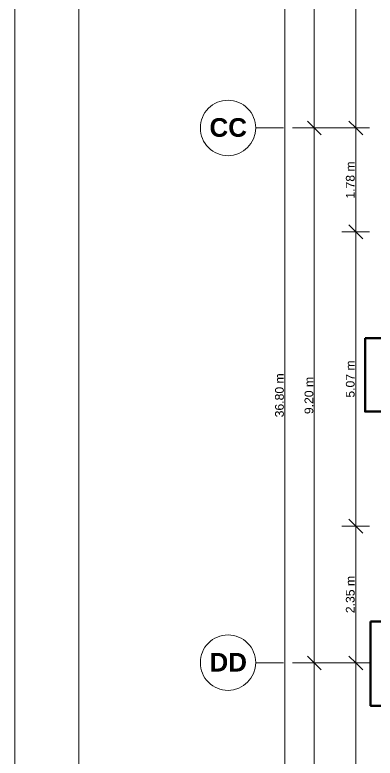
# Model space of a CAD drawing. Header units: metres. Extents: x -2 to 237, y -8 to 52.
# Drawn here: x -2.09 to 4.11, y 22.01 to 34.79 of the extents above; entities that cross this region are included whole.
import ezdxf

# ---------------------------------------------------------------- set-up
doc = ezdxf.new("R2010")
doc.units = ezdxf.units.M
doc.layers.add('HVAC - Ductos', color=5, linetype='Continuous', lineweight=0)
doc.layers.add('PDF4_Text', color=7, linetype='Continuous', lineweight=0)
doc.layers.add('PDF4_Geometry', color=7, linetype='Continuous', lineweight=0, true_color=0xaaaaaa)
doc.styles.add('PDF Helvetica', font='')
doc.styles.add('PDF Helvetica Bold', font='')
doc.styles.get('PDF Helvetica').set_extended_font_data('Helvetica')
doc.styles.get('PDF Helvetica Bold').set_extended_font_data('Helvetica', bold=True)

msp = doc.modelspace()

# ---------------------------------------------------------------- linework, layer by layer
at = {"layer": 'HVAC - Ductos', "color": 252, "lineweight": 0, "true_color": 0x939598}
for points in [[(2.556, 9.616), (2.556, 46.878)], [(3.064, 9.616), (3.064, 14.454), (3.064, 23.649), (3.064, 32.849), (3.064, 42.045), (3.064, 46.878)], [(3.779, 9.616), (3.779, 11.728), (3.779, 16.868), (3.779, 18.362), (3.779, 23.649), (3.779, 26), (3.779, 31.062), (3.779, 32.849), (3.779, 38.246), (3.779, 42.045), (3.779, 45.994), (3.779, 46.878)], [(2.945, 32.968), (3.064, 32.849), (3.184, 32.73)], [(3.66, 32.968), (3.779, 32.849), (3.898, 32.73)], [(2.826, 32.849), (3.064, 32.849), (3.303, 32.849)], [(3.541, 32.849), (3.779, 32.849), (4.017, 32.849)], [(4.017, 31.062), (3.779, 31.062), (3.541, 31.062)], [(3.66, 31.181), (3.779, 31.062), (3.898, 30.943)], [(3.66, 26.119), (3.779, 26), (3.898, 25.881)], [(4.017, 26), (3.779, 26), (3.541, 26)], [(2.826, 23.649), (3.064, 23.649), (3.303, 23.649)], [(2.945, 23.768), (3.064, 23.649), (3.184, 23.53)], [(3.541, 23.649), (3.779, 23.649), (4.017, 23.649)], [(3.66, 23.768), (3.779, 23.649), (3.898, 23.53)]]:
    msp.add_lwpolyline(points, dxfattribs=at)
at = {"layer": 'PDF4_Geometry', "color": 7, "lineweight": 9}
msp.add_lwpolyline([(87.88, 52.136), (87.88, -7.842), (-2.09, -7.842), (-2.09, 52.136)], close=True, dxfattribs=at)
msp.add_lwpolyline([(87.403, 51.325), (-0.99, 51.325), (-0.99, -7.177), (87.403, -7.177)], dxfattribs=at)
at = {"layer": 'PDF4_Geometry', "lineweight": 0}
for points in [[(1.58, 33.326, 0.418271), (1.103, 32.849, 0.414665), (1.58, 32.373, 0.411074), (2.056, 32.849, 0.414689)], [(1.58, 24.13, 0.41827), (1.103, 23.654, 0.414667), (1.58, 23.177, 0.411076), (2.056, 23.654, 0.414688)]]:
    msp.add_lwpolyline(points, format="xyb", close=True, dxfattribs=at)
at = {"layer": 'PDF4_Geometry', "color": 252, "lineweight": 0, "true_color": 0x939598}
for points in [[(2.533, 32.849), (2.056, 32.849)], [(2.849, 32.849), (2.689, 32.849)], [(3.642, 32.849), (3.005, 32.849)], [(3.958, 32.849), (3.802, 32.849)], [(2.533, 23.649), (2.056, 23.649)], [(2.849, 23.649), (2.689, 23.649)], [(3.642, 23.649), (3.005, 23.649)], [(3.958, 23.649), (3.802, 23.649)]]:
    msp.add_lwpolyline(points, dxfattribs=at)
at = {"layer": 'PDF4_Geometry', "color": 95, "lineweight": 70, "true_color": 0x4caf50}
for points in [[(3.938, 29.233), (6.762, 29.233), (6.762, 27.973), (3.938, 27.973)], [(4.033, 24.363), (6.78, 24.363), (6.78, 22.914), (4.033, 22.914)]]:
    msp.add_lwpolyline(points, close=True, dxfattribs=at)

# ---------------------------------------------------------------- texts
at = {"layer": 'PDF4_Text', "color": 253, "lineweight": 0, "true_color": 0xaaaaaa, "char_height": 0.3201, "attachment_point": 4, "style": 'PDF Helvetica Bold'}
for s, insert in [('CC', (1.26, 32.856)), ('DD', (1.26, 23.661))]:
    msp.add_mtext(s, dxfattribs=dict(at, insert=insert))
at = {"layer": 'PDF4_Text', "color": 252, "lineweight": 0, "true_color": 0x939598, "char_height": 0.15, "attachment_point": 4, "rotation": 90, "style": 'PDF Helvetica'}
for s, insert in [('1.78 m', (3.684, 31.634)), ('5.07 m', (3.684, 28.212)), ('36.80 m', (2.465, 27.873)), ('9.20 m', (2.973, 27.928)), ('2.35 m', (3.684, 24.505))]:
    msp.add_mtext(s, dxfattribs=dict(at, insert=insert))

doc.saveas('drawing.dxf')
